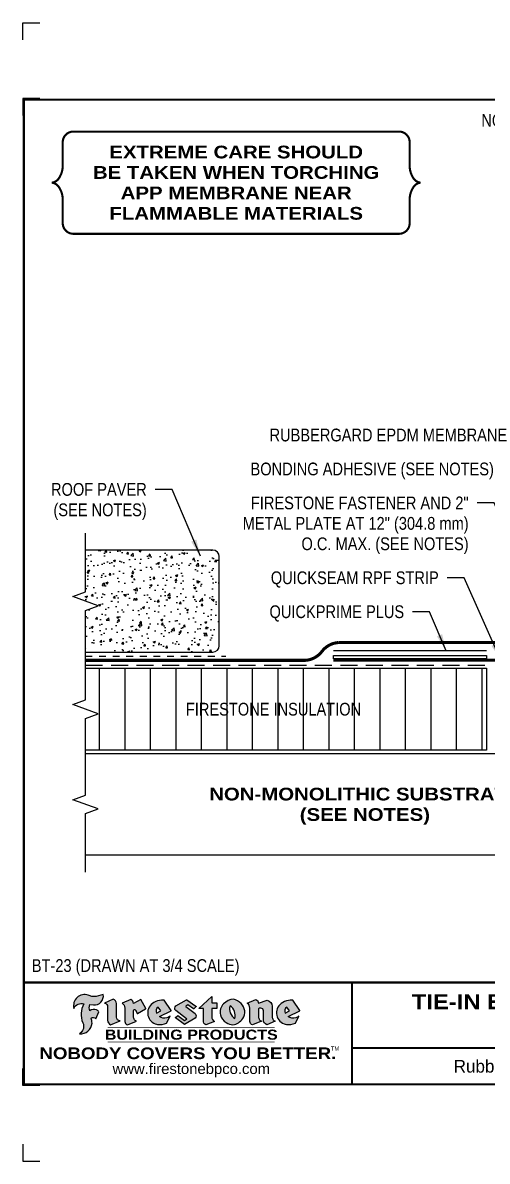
# Model space of a CAD drawing. Header units: inches. Extents: x 143.4 to 163.5, y -159.4 to -142.7.
# Drawn here: x 143.45 to 150.28, y -159.43 to -142.67 of the extents above; entities that cross this region are included whole.
import ezdxf
from ezdxf.enums import TextEntityAlignment as Align

# ---------------------------------------------------------------- set-up
doc = ezdxf.new("R2010")
doc.units = ezdxf.units.IN
doc.header["$MEASUREMENT"] = 0
doc.linetypes.add('HIDDEN', pattern=[0.375, 0.25, -0.125])
doc.linetypes.add('HIDDEN2', pattern=[0.1875, 0.125, -0.0625])
doc.layers.get('0').update_dxf_attribs({"linetype": 'CONTINUOUS'})
doc.layers.get('DEFPOINTS').update_dxf_attribs({"linetype": 'CONTINUOUS'})
for name, color, linetype in [('FSBP-ACCESSORY-OTHER', 7, 'CONTINUOUS'), ('FSBP-ADHESIVE', 1, 'HIDDEN'), ('FSBP-ANNO-NOTE', 7, 'CONTINUOUS'), ('FSBP-INSULATION', 7, 'CONTINUOUS'), ('FSBP-MEMBRANE', 7, 'CONTINUOUS'), ('FSBP-SUBSTRATE-GENERIC', 9, 'CONTINUOUS'), ('FSBP-TTLB', 7, 'CONTINUOUS'), ('FSBP-TTLB-BORDER', 7, 'CONTINUOUS'), ('FSBP-TTLB-TEXT', 7, 'CONTINUOUS')]:
    doc.layers.add(name, color=color, linetype=linetype)
doc.styles.add('FSBP_ARIAL', font='arial.ttf')
doc.styles.add('FSBP_ARIAL_BOLD', font='')
doc.styles.add('FSBP_ARIAL_NAR', font='ARIALN.TTF')
doc.styles.add('FSBP_BANKGOTHIC', font='bgothm.ttf')
doc.styles.get('FSBP_ARIAL_BOLD').set_extended_font_data('Arial Black')
doc.linetypes.add('ZIGZAG', pattern='A,0.0001,-0.2,[131,ltypeshp.shx,S=0.2,R=0,X=-0.2,Y=0],-0.4,[131,ltypeshp.shx,S=0.2,R=180,X=0.2,Y=0],-0.2', length=0.8001)
doc.dimstyles.new('FSBP-LEADER', dxfattribs={"dimtxt": 0.1875, "dimasz": 0.25, "dimexe": 0.0625, "dimexo": 0.125, "dimgap": 0.125, "dimtad": 0, "dimtih": 1, "dimtoh": 1, "dimdec": 4, "dimzin": 0, "dimdsep": 46, "dimlunit": 4, "dimtxsty": 'FSBP_ARIAL_NAR', "dimcen": 0.09375, "dimclrd": 256, "dimclre": 256, "dimclrt": 256, "dimadec": 0, "dimazin": 0, "dimtfac": 1, "dimtdec": 4, "dimtofl": 0, "dimtmove": 0, "dimatfit": 3, "dimfxl": 0, "dimtolj": 1, "dimtzin": 0, "dimlwd": -1, "dimlwe": -1, "dimarcsym": 0})

# ---------------------------------------------------------------- blocks, each defined once
blk = doc.blocks.new('TTLB-EPDM_2')
at = {"layer": 'FSBP-TTLB-TEXT'}
h = blk.add_hatch(color=1, dxfattribs=at)
edge = h.paths.add_edge_path()
edge.add_arc((1.037309769669573, -0.1982514792917306), 0.1319107607348553, 264.0410451462098, 370.3106169565175)
edge.add_arc((1.027551646585694, 0.1214293576525799), 0.3273056962876235, 270.05058356628535, 295.23459397187514, ccw=False)
edge.add_arc((1.022801957313345, -0.06680179986895154), 0.1391656561713503, 249.3281275763668, 272.0749124149863, ccw=False)
edge.add_line((0.9736743133014443, -0.1970076156048179), (0.9474927838574558, -0.1852745150568325))
edge.add_arc((0.8939498971398288, -0.3394262635682071), 0.1631857907024099, 70.84590087378872, 194.3325259843273)
edge.add_arc((0.8444260109029493, -0.4259936440910768), 0.1179914261095279, 70.96950098067128, 156.9641407594482, ccw=False)
edge.add_arc((1.153141409296894, -0.4684497516079468), 0.3110405457095052, 150.3231137483159, 203.2084295854517)
edge.add_arc((0.7562495500622943, -0.6412608153899899), 0.1218587156617311, 0.8849157075190988, 24.34668939894999, ccw=False)
edge.add_arc((0.7493781665697374, -0.6475258110744375), 0.1289731377238325, -58.36655102076742, 3.6216782311386737, ccw=False)
edge.add_arc((0.8256699029544474, -0.5792158350996106), 0.1783301886510354, 267.2205474105585, 354.1381621173521)
edge.add_arc((0.7903121048625305, -0.6011409294291745), 0.212787892960859, 0.9996158580669322, 21.00503380861244)
edge.add_arc((1.01880712263941, -0.5666691048185161), 0.05136395668415847, 40.82117713173261, 125.52727787225791, ccw=False)
edge.add_line((1.057676976260041, -0.5330924682126437), (1.102776947655911, -0.4308018311949837))
edge.add_arc((1.040858222524664, -0.4699705673995949), 0.07326744446031509, 32.31675181867256, 66.31481236598174)
edge.add_arc((1.032262518825329, -0.5063316993097662), 0.1102246948011782, 69.8179132332389, 125.254734720681)
edge.add_arc((1.127708877207287, -0.368959353531244), 0.1659710644737306, 164.1569669952081, 196.5811013160487, ccw=False)
edge.add_line((0.9680425188342383, -0.3236487780942383), (1.023615334387159, -0.3294494641845773))
h = blk.add_hatch(color=1, dxfattribs=at)
edge = h.paths.add_edge_path()
edge.add_line((1.275239419159561, -0.6223407783464694), (1.415345367376062, -0.5660418822574371))
edge.add_arc((1.421019305783958, -0.5090099247487757), 0.05731350411836949, 181.9717871001989, 264.31851000495806, ccw=False)
edge.add_line((1.363739737527226, -0.5109819325197265), (1.363412352251203, -0.3102363679013962))
edge.add_arc((1.294263659668751, -0.3103491388303989), 0.06914878453844908, 0.0934405599591014, 72.42834396969012)
edge.add_line((1.315139561173908, -0.2444268274366692), (1.186839444240604, -0.3024209471341379))
edge.add_arc((1.175246268095289, -0.3585110609420917), 0.05727567197445628, -0.017399788185912257, 78.322067691347, ccw=False)
edge.add_line((1.232521937428658, -0.3585284546236807), (1.232574268422297, -0.555126496687123))
edge.add_arc((1.305699496415486, -0.5558575689677219), 0.07312888236350451, 179.4272023230205, 245.3845503102953)
h = blk.add_hatch(color=1, dxfattribs=at)
edge = h.paths.add_edge_path()
edge.add_line((1.792026821926584, -0.3839679064720229), (1.722158956877934, -0.2518542302253621))
edge.add_arc((1.720119655279638, -0.2529327078887852), 0.002306916790721817, 27.87197133405656, 117.3766794470751)
edge.add_line((1.719058846382097, -0.250884159729182), (1.610638460368705, -0.3070279753467702))
edge.add_arc((1.547088841662962, -0.3061026658494403), 0.06355635479880145, 359.165808011073, 425.8793658831422)
edge.add_line((1.573061729235633, -0.2480956029480268), (1.446879247402876, -0.3051325108639702))
edge.add_arc((1.407812067100189, -0.370357133046621), 0.07602957263902092, -3.441403975725109, 59.07992244284969, ccw=False)
edge.add_line((1.483704536400296, -0.3749210150788969), (1.483704536400296, -0.5723838140635706))
edge.add_arc((1.54053746518044, -0.568254406115083), 0.05698275005415228, 184.1557352478595, 255.3066498366543)
edge.add_line((1.526084036778343, -0.6233736605654059), (1.657291340682093, -0.570650514527486))
edge.add_arc((1.688298576827198, -0.5021390388423987), 0.0752015358480571, 207.5160880841914, 245.649226723163, ccw=False)
edge.add_arc((1.721050197024907, -0.4914488168456328), 0.1093332836229113, 179.4823365255141, 204.5537900001094, ccw=False)
edge.add_line((1.611721375809452, -0.4904610114968335), (1.611721375809452, -0.4126404716788983))
edge.add_arc((1.628589765097195, -0.414159299036043), 0.01693662875851176, 28.356188110622725, 174.8549701683585, ccw=False)
edge.add_arc((1.627340435522395, -0.4197189881350504), 0.02111886817708033, 22.216893572439517, 40.10213956426492, ccw=False)
edge.add_line((1.646891420738257, -0.4117336534413738), (1.666638796144639, -0.4549750258192233))
edge.add_arc((1.668737246926742, -0.4540167099035481), 0.002306916790685496, 204.545128184284, 299.6323508190091)
edge.add_line((1.669877862091766, -0.4560219186518992), (1.791128135493295, -0.3870515928837648))
edge.add_line((1.791128135493295, -0.3870515928837648), (1.792026821926584, -0.3839679064720229))
h = blk.add_hatch(color=1, dxfattribs=at)
h.paths.add_polyline_path([(2.063388732080512, -0.2583237030618903, 0.02524281661523788), (2.025024361750752, -0.2610532129309178, 0.1213611957758757), (1.901773912052249, -0.3008158885520373, 0.6151668103976068), (1.93274136141747, -0.6099060679591872, 0.05306812109568645), (1.967936229862175, -0.617865745600497, 0.1150932231766138), (2.099126721549737, -0.5994933789882708), (2.151195569562105, -0.4944891916583316, -0.08755405562188731), (2.104230609512001, -0.5187113292177372, -0.265591761123442), (1.992692314386659, -0.5010701623316862), (2.165347897647223, -0.4141184325909109, 0.4518949533370738), (2.166222728871162, -0.4107679608846269)])
h.paths.add_polyline_path([(2.014217313945437, -0.4188965037300676), (1.951113654018855, -0.4515330109460507, -0.3720533890450154), (1.973177450672722, -0.3607130665457561)], flags=16)
h = blk.add_hatch(color=1, dxfattribs=at)
edge = h.paths.add_edge_path()
edge.add_arc((2.260407392426802, -0.3775796671688782), 0.04152450223225729, 123.20805433950699, 232.2027298779723, ccw=False)
edge.add_line((2.237665217914071, -0.3428366421988329), (2.393535971665983, -0.2540943745380986))
edge.add_arc((2.394677353533142, -0.2560991469722482), 0.002306916790741334, 55.64644466176611, 119.65426054492559, ccw=False)
edge.add_line((2.395979141996861, -0.2541946229174954), (2.531809646140459, -0.3470380726374032))
edge.add_arc((2.530468902927946, -0.3489153772789875), 0.002306916790700397, -42.731101238422525, 54.4661353739603, ccw=False)
edge.add_line((2.532163440279987, -0.3504807552658491), (2.498457913851155, -0.3869673252714421))
edge.add_arc((2.496763376499139, -0.3854019472845934), 0.002306916790672934, 233.7527076894875, 317.26889876138785, ccw=False)
edge.add_line((2.495399362263356, -0.38726241234572), (2.413849913492982, -0.3274738082119626))
edge.add_arc((2.412485899257181, -0.3293342732731342), 0.002306916790720064, 53.75270768979358, 124.4135619297835)
edge.add_line((2.41118211687575, -0.3274311136421062), (2.382933981293377, -0.346782838468144))
edge.add_arc((2.38423776367478, -0.3486859980991606), 0.002306916790694898, 124.4135619293799, 231.8459020253626)
edge.add_line((2.382812599816248, -0.3505000469010184), (2.519899969301207, -0.4581994452042721))
edge.add_arc((2.494247019847682, -0.4908523236374461), 0.04152450223225742, -55.21225898295222, 51.84590202520428, ccw=False)
edge.add_line((2.517938320565804, -0.5249552055672808), (2.364434947484597, -0.6179520922513717))
edge.add_arc((2.36323960192349, -0.6159790200102006), 0.002306916790726996, 233.2955624372927, 301.20872157023314, ccw=False)
edge.add_line((2.361860787187538, -0.6178285429225383), (2.231266621301074, -0.5204709167214361))
edge.add_arc((2.232647938930649, -0.5186232623475259), 0.002306916790697672, 135.5134179846393, 233.21798691998708, ccw=False)
edge.add_line((2.231002150870836, -0.5170067083764565), (2.262839375599356, -0.4845937328397696))
edge.add_arc((2.264485163659225, -0.4862102868108537), 0.002306916790748497, 53.0352839999411, 135.513417985369, ccw=False)
edge.add_line((2.265872365996302, -0.4843670465239001), (2.361834678328762, -0.5565872257804898))
edge.add_arc((2.363221880665761, -0.5547439854936304), 0.002306916790627066, 233.0352840000685, 302.2362632414394)
edge.add_line((2.36445241715569, -0.5566953042850713), (2.39428499383348, -0.5378823484768844))
edge.add_arc((2.393054457343549, -0.5359310296853765), 0.002306916790685166, 302.2362632406177, 412.2027298768422)
edge.add_line((2.394468296066179, -0.5341081404551886), (2.234958295420142, -0.4103916733127022))
h = blk.add_hatch(color=1, dxfattribs=at)
edge = h.paths.add_edge_path()
edge.add_line((2.763460561272041, -0.2072496393923444), (2.763460561272041, -0.2969520779963801))
edge.add_arc((2.765767478062699, -0.2969520779963943), 0.00230691679065842, 179.9999999996471, 269.9999999996471)
edge.add_line((2.765767478062685, -0.2992589947870528), (2.835417693520355, -0.2992589947870528))
edge.add_arc((2.835417693520355, -0.3015659115777538), 0.002306916790701052, 0, 90, ccw=False)
edge.add_line((2.837724610311056, -0.3015659115777538), (2.837724610311056, -0.3790761307453892))
edge.add_arc((2.83541769352037, -0.3790761307453749), 0.002306916790686842, 269.99999999964706, 359.99999999964706, ccw=False)
edge.add_line((2.835417693520355, -0.3813830475360618), (2.765767478062685, -0.3813830475360618))
edge.add_arc((2.765767478062699, -0.3836899643267202), 0.00230691679065842, 90.00000000035294, 180.0000000003529)
edge.add_line((2.763460561272041, -0.3836899643267344), (2.763460561272041, -0.5033995910642801))
edge.add_arc((2.836735953378943, -0.5071368822038516), 0.07337063740681413, 177.0802527808789, 245.3249543133826)
edge.add_line((2.806105814540615, -0.5738080530967267), (2.674529557384915, -0.6226036013049594))
edge.add_arc((2.708610405062069, -0.564298408791804), 0.06753517344606039, 177.0345319916277, 239.6926428024901, ccw=False)
edge.add_line((2.641165668230087, -0.560804539009709), (2.641165668230087, -0.3836899643267344))
edge.add_arc((2.638858751439429, -0.3836899643267202), 0.00230691679065842, 359.9999999996471, 449.999999999647)
edge.add_line((2.638858751439443, -0.3813830475360618), (2.572857950769389, -0.3813830475360618))
edge.add_line((2.572857950769389, -0.3813830475360618), (2.763460561272041, -0.2072496393923444))
h = blk.add_hatch(color=1, dxfattribs=at)
edge = h.paths.add_edge_path(flags=16)
edge.add_arc((2.940363509127394, -0.4847985213681437), 0.1684614578629418, 344.5558804047865, 417.0140046669545)
edge.add_arc((3.194458079644619, -0.3883534532477785), 0.1684614578629414, 164.5558804047864, 237.0140046669546)
edge = h.paths.add_edge_path()
edge.add_arc((3.069375116502199, -0.4399344555144872), 0.1828726885096673, 136.0914512150047, 191.213418978326)
edge.add_arc((3.064939550433406, -0.4318234379590333), 0.1803148804748503, 194.0167254156723, 240.6663730831859)
edge.add_arc((3.098047041778981, -0.3845058757092554), 0.2378525180183701, 239.2975390661776, 264.2889872773176)
edge.add_arc((3.04884478212623, -0.4190232383793012), 0.203760689247156, 277.1986764832036, 326.503572961274)
edge.add_arc((3.077739326803546, -0.4341046616465112), 0.171374865791709, 325.3768876809902, 406.3828327799087)
edge.add_arc((3.011839488065919, -0.4896144380417797), 0.2571945645850002, 44.28462553519766, 73.82901434867304)
edge.add_arc((3.117152499586992, -0.4983433120546693), 0.2579560664039132, 97.50292863483666, 134.1039137579027)
h = blk.add_hatch(color=1, dxfattribs=at)
edge = h.paths.add_edge_path()
edge.add_line((3.322690228557462, -0.5721896537377091), (3.322690228557462, -0.3749210150788969))
edge.add_arc((3.246797759257384, -0.3703571330465745), 0.076029572638996, 356.5585960242387, 419.0799224428129)
edge.add_line((3.285864939560099, -0.3051325108639702), (3.412047421392799, -0.2480956029480268))
edge.add_arc((3.386074533820159, -0.3061026658494941), 0.06355635479883807, 0.3962622833877276, 65.87936588318718, ccw=False)
edge.add_line((3.449629368605429, -0.3056631084210863), (3.580526418688805, -0.2593848434574539))
edge.add_arc((3.555744121700958, -0.3530904070730321), 0.09692726601172152, 2.366977007666776, 75.18615851992018, ccw=False)
edge.add_line((3.652588689330287, -0.3490873311063041), (3.652588689330287, -0.4883770011386872))
edge.add_arc((3.761877549389556, -0.4914934052703811), 0.1093332836229047, 178.3666365323574, 204.5537900000422)
edge.add_arc((3.729125929191727, -0.5021836272670953), 0.07520153584796169, 207.5160880841711, 245.2240541443093)
edge.add_line((3.697611150971852, -0.5704631245385627), (3.572585913552643, -0.6207021253773775))
edge.add_arc((3.59534718600759, -0.5526356419907701), 0.07177131519198746, 180.3328587115751, 251.51018566665869, ccw=False)
edge.add_line((3.523577081955409, -0.5530525936986663), (3.523577081955409, -0.4153032515383615))
edge.add_arc((3.486319529276879, -0.4148773504126441), 0.0372599868942854, 359.3450650296066, 449.0500281941028)
edge.add_arc((3.482769874121713, -0.4419622099033496), 0.06447454900600783, 86.29402372314017, 119.8211331593848)
edge.add_line((3.450707067966732, -0.3860252459975726), (3.450707067966732, -0.4904610114968335))
edge.add_arc((3.560035889182251, -0.491448816845647), 0.1093332836229751, 179.4823365255069, 204.5537900001023)
edge.add_arc((3.527284268984408, -0.5021390388424952), 0.07520153584796385, 207.5160880841699, 245.6492267231416)
edge.add_line((3.496277032839316, -0.570650514527486), (3.365069728935509, -0.6233736605654059))
edge.add_arc((3.37950248606194, -0.5682868177318081), 0.05694615642555727, 183.9298782390169, 255.318496325343, ccw=False)
h = blk.add_hatch(color=1, dxfattribs=at)
h.paths.add_polyline_path([(3.957695472291277, -0.2583237030618903, 0.02524281661523822), (3.919331101961575, -0.2610532129309178, 0.1085638477195505), (3.807890832595604, -0.2939221658134414, 0.6425897848490651), (3.827048101628293, -0.6099060679591872, 0.05306812109569052), (3.862242970072884, -0.617865745600497, 0.1150932231766133), (3.993433461760503, -0.5994933789882708), (4.045502309772871, -0.4944891916583316, -0.08755405562189084), (3.998537349722767, -0.5187113292177372, -0.2655917611234366), (3.886999054597368, -0.5010701623316862), (4.059654637857989, -0.4141184325909109, 0.4518949533370731), (4.060529469081928, -0.4107679608846269)])
h.paths.add_polyline_path([(3.90852405415626, -0.4188965037300676), (3.845420394229677, -0.4515330109460507, -0.3720533890450147), (3.867484190883488, -0.3607130665457561)], flags=16)
at = {"layer": 'DEFPOINTS', "linetype": 'Continuous', "ltscale": 1.75}
for points in [[(-0.015625, 13.88083333333333), (-0.015625, 14.13083333333333), (0.234375, 14.13083333333333)], [(-0.015625, -2.380833333333342), (-0.015625, -2.630833333333342), (0.234375, -2.630833333333342)]]:
    blk.add_lwpolyline(points, dxfattribs=at)
at = {"layer": 'DEFPOINTS', "color": 1}
for points in [[(0.234375, 13.015625), (-0.015625, 13.015625), (-0.015625, 12.765625)], [(0.234375, -1.515625), (-0.015625, -1.515625), (-0.015625, -1.265625)]]:
    blk.add_lwpolyline(points, dxfattribs=at)
at = {"layer": 'FSBP-TTLB', "const_width": 0.03125}
for points in [[(0, 0), (0, -1.5), (20, -1.5), (20, 0), (0, 0)], [(4.825208527206769, 0), (4.825208527206769, -0.9643749050531198)], [(4.825208527206769, -0.9643749050531198), (15.84028770518938, -0.9643749050531198)], [(4.825208527206769, -0.9643749050531198), (4.825208527206769, -1.5)]]:
    blk.add_lwpolyline(points, dxfattribs=at)
at = {"layer": 'FSBP-TTLB-BORDER', "const_width": 0.03125}
blk.add_lwpolyline([(20, 0), (20, 13), (0, 13), (0, 0)], dxfattribs=at)
at = {"layer": 'FSBP-TTLB-TEXT', "color": 1}
blk.add_line((0.7358432058323388, -0.379822754145593), (0.7358432058323388, -0.379822754145593), dxfattribs=at)
for points in [[(1.023615323725323, -0.3294494630716969, 0.5000510906601082), (1.167090420776901, -0.1746414942047778, -0.1103304102359608), (1.027840608309816, -0.2058762110801382, -0.09957876667165425), (0.9736743133014443, -0.1970076156048179), (0.9474927838574558, -0.1852745150568325, 0.5978159689075124), (0.7358432058323388, -0.379822754145593, -0.3938834584182213), (0.8828996422548698, -0.3144510229727047, 0.2349406564350952), (0.86727108227484, -0.5910237178633082, -0.1027304183841549), (0.8780937320133262, -0.6393788197974146, -0.2772692352614086), (0.8170223912655956, -0.7573362346216896, 0.3985429150902959), (1.003067614090241, -0.5974286950643517, 0.0875124847930418), (0.9889600163401155, -0.5248671157293501, -0.3874031597924062), (1.057676976260041, -0.5330924682126437), (1.102776947655911, -0.4308018311949837, 0.1494423498871741), (1.07029056398062, -0.4028746979725923, 0.2467195073738216), (0.9686394281704906, -0.4163228904100862, -0.1424285161541127), (0.9680425188342383, -0.3236487780942383), (1.023615334387159, -0.3294494641845773)], [(2.166222728871162, -0.4107679608846269), (2.063388732080512, -0.2583237030618903, 0.02524281661523788), (2.025024361750752, -0.2610532129309178, 0.1085638477195265), (1.913584092384895, -0.2939221658134414, 0.6425897848491228), (1.93274136141747, -0.6099060679591872, 0.05306812109568648), (1.967936229862175, -0.617865745600497, 0.1150932231766137), (2.099126721549737, -0.5994933789882708), (2.151195569562105, -0.4944891916583316, -0.0875540556218873), (2.104230609512001, -0.5187113292177372, -0.2655917611234418), (1.992692314386659, -0.5010701623316862), (2.165347897647223, -0.4141184325909109)], [(2.763460561272041, -0.2072496393923444), (2.763460561272041, -0.2969520779963801, 0.4142135623730958), (2.765767478062685, -0.2992589947870528), (2.835417693520355, -0.2992589947870528, -0.414213562373095), (2.837724610311056, -0.3015659115777538), (2.837724610311056, -0.3790761307453892, -0.4142135623730938), (2.835417693520355, -0.3813830475360618), (2.765767478062685, -0.3813830475360618, 0.4142135623730958), (2.763460561272041, -0.3836899643267344), (2.763460561272041, -0.5033995910642801, 0.3068985753588853), (2.806105814540615, -0.5738080530967267), (2.674529557384915, -0.6226036013049594, -0.2804194150632976), (2.641165668230087, -0.560804539009709), (2.641165668230087, -0.3836899643267344, 0.414213562373095), (2.638858751439443, -0.3813830475360618), (2.572857950769389, -0.3813830475360618), (2.763460561272041, -0.2072496393923444)], [(4.060529469081928, -0.4107679608846269), (3.957695472291277, -0.2583237030618903, 0.02524281661523788), (3.919331101961575, -0.2610532129309178, 0.1085638477195265), (3.807890832595604, -0.2939221658134414, 0.6425897848491228), (3.827048101628293, -0.6099060679591872, 0.05306812109568648), (3.862242970072884, -0.617865745600497, 0.1150932231766137), (3.993433461760503, -0.5994933789882708), (4.045502309772871, -0.4944891916583316, -0.0875540556218873), (3.998537349722767, -0.5187113292177372, -0.2655917611234418), (3.886999054597368, -0.5010701623316862), (4.059654637857989, -0.4141184325909109)], [(4.059654637857989, -0.4141184325909109, 0.4518949533370731), (4.060529469081928, -0.4107679608846269, 0.4518949533370731)]]:
    blk.add_lwpolyline(points, format="xyb", dxfattribs=at)
for points in [[(1.275239419159561, -0.6223407783464694), (1.415345367376062, -0.5660418822574371, -0.3756100036733062), (1.363739737527226, -0.5109819325197265), (1.363412352251203, -0.3102363679013962, 0.3265360292958048), (1.315139561173908, -0.2444268274366692), (1.186839444240604, -0.3024209471341379, -0.3557863980845349), (1.232521937428658, -0.3585284546236807), (1.232574268422297, -0.555126496687123, 0.2960110723418457)], [(1.792026821926584, -0.3839679064720229), (1.722158956877934, -0.2518542302253621, 0.4116839150163434), (1.719058846382097, -0.250884159729182), (1.610638460368705, -0.3070279753467702, 0.2996033003794034), (1.573061729235633, -0.2480956029480268), (1.446879247402876, -0.3051325108639702, -0.2797757560995365), (1.483704536400296, -0.3749210150788969), (1.483704536400296, -0.5723838140635706, 0.320828638474519), (1.526084036778343, -0.6233736605654059), (1.657291340682093, -0.570650514527486, -0.1679398621276611), (1.621603752698661, -0.5368819723450571, -0.1098333365370753), (1.611721375809452, -0.4904610114968335), (1.611721375809452, -0.4126404716788983, -0.743334502655012), (1.64349420176768, -0.4061152228778298, -0.07819791644735608), (1.646891420738257, -0.4117336534413738), (1.666638796144639, -0.4549750258192233, 0.4404648714563479), (1.669877862091766, -0.4560219186518992), (1.791128135493295, -0.3870515928837648)], [(2.234958295420142, -0.4103916733127022, -0.5150044486718882), (2.237665217914071, -0.3428366421988329), (2.393535971665983, -0.2540943745380986, -0.2867822934100265), (2.395979141996861, -0.2541946229174954), (2.531809646140459, -0.3470380726374032, -0.4515027974650387), (2.532163440279987, -0.3504807552658491), (2.498457913851155, -0.3869673252714421, -0.3814439164929681), (2.495399362263356, -0.38726241234572), (2.413849913492982, -0.3274738082119626, 0.3184718635035665), (2.41118211687575, -0.3274311136421062), (2.382933981293377, -0.346782838468144, 0.5064094529656681), (2.382812599816248, -0.3505000469010184), (2.519899969301207, -0.4581994452042721, -0.5043597839115849), (2.517938320565804, -0.5249552055672808), (2.364434947484597, -0.6179520922513717, -0.3053163970316367), (2.361860787187538, -0.6178285429225383), (2.231266621301074, -0.5204709167214361, -0.4541703869768119), (2.231002150870836, -0.5170067083764565), (2.262839375599356, -0.4845937328397696, -0.3762644290664977), (2.265872365996302, -0.4843670465239001), (2.361834678328762, -0.5565872257804898, 0.3114700032088108), (2.36445241715569, -0.5566953042850713), (2.39428499383348, -0.5378823484768844, 0.520381097387146), (2.394468296066179, -0.5341081404551886)], [(2.937624918725987, -0.3131105398334029, 0.2452625673097023), (2.889993533867141, -0.4754966266250307, 0.2064059665179019), (2.976604338974084, -0.5890186876871866, 0.1094800500670344), (3.074378098474654, -0.6211778035979165, 0.2185147641853038), (3.218764944843201, -0.5314757029352819, 0.3689489483072479), (3.195959963110113, -0.3100352223135445, 0.1296305888694145), (3.0834694040758, -0.242595816912754, 0.1610736375384317)], [(3.322690228557462, -0.5721896537377091), (3.322690228557462, -0.3749210150788969, 0.2797757560995341), (3.285864939560099, -0.3051325108639702), (3.412047421392799, -0.2480956029480268, -0.2937618496109166), (3.449629368605429, -0.3056631084210863), (3.580526418688805, -0.2593848434574539, -0.3288760160581939), (3.652588689330287, -0.3490873311063041), (3.652588689330287, -0.4883770011386872, 0.114762897203527), (3.662431105063263, -0.536926560769686, 0.166032965990522), (3.697611150971852, -0.5704631245385627), (3.572585913552643, -0.6207021253773775, -0.3209557512194564), (3.523577081955409, -0.5530525936986663), (3.523577081955409, -0.4153032515383615, 0.4127061514896111), (3.48693727661589, -0.3776224848030694, 0.1473421876160361), (3.450707067966732, -0.3860252459975726), (3.450707067966732, -0.4904610114968335, 0.1098333365370753), (3.460589444855941, -0.5368819723450855, 0.1679398621276611), (3.496277032839316, -0.570650514527486), (3.365069728935509, -0.6233736605654059, -0.3219729545308964), (3.322690228557462, -0.5721896537377091, 29.1476284739)], [(1.951113654018855, -0.4515330109460507), (2.014217313945437, -0.4188965037300676), (1.973177450672722, -0.3607130665457561, 0.3720533890450154)], [(3.10274193015772, -0.5296595419651595, 0.3271311138286319), (3.032079658614293, -0.3434924326507627, 0.3271311138286322)], [(3.845420394229677, -0.4515330109460507), (3.90852405415626, -0.4188965037300676), (3.867484190883488, -0.3607130665457561, 0.3720533890450154)]]:
    blk.add_lwpolyline(points, format="xyb", close=True, dxfattribs=at)
at = {"layer": 'FSBP-TTLB-TEXT', "const_width": 0.0078125}
for points in [[(1.233926579809207, -0.6584455781731435), (3.691229482685259, -0.6584455781731577)], [(1.233926579809207, -0.8761560960495984), (3.691229482685259, -0.8761560960495842)]]:
    blk.add_lwpolyline(points, dxfattribs=at)
at = {"layer": 'FSBP-TTLB-TEXT', "color": 1}
for centre, start, end in [((1.789987520328282, -0.3850463841354355), 299.6323508193319, 27.87197133380463), ((2.164310260790558, -0.412058050385383), 296.7304547840455, 34.00233684987403)]:
    blk.add_arc(centre, 0.00230691679068068, start, end, dxfattribs=at)
at = {"layer": 'FSBP-TTLB-TEXT', "lineweight": 18, "style": 'FSBP_ARIAL_BOLD'}
blk.add_text('BUILDING PRODUCTS', height=0.1484375, dxfattribs=at).set_placement((2.462578031247233, -0.7673008371113639), align=Align.MIDDLE_CENTER)
at = {"layer": 'FSBP-TTLB-TEXT', "color": 1}
for s, height, style, p in [('NOBODY COVERS YOU BETTER.', 0.171875, 'FSBP_ARIAL_BOLD', (2.412604263603384, -1.041650450587369)), ('TM', 0.0625, 'FSBP_BANKGOTHIC', (4.576671173373001, -0.9725745042934193))]:
    blk.add_text(s, height=height, dxfattribs=dict(at, style=style)).set_placement(p, align=Align.MIDDLE_CENTER)
at = {"layer": 'FSBP-TTLB-TEXT'}
for s, height, style, p in [('RubberGard  EPDM', 0.1875, 'FSBP_BANKGOTHIC', (7.443365678241776, -1.23218745252656)), ('www.firestonebpco.com', 0.15625, 'FSBP_ARIAL', (2.462578031247233, -1.268657306740124))]:
    blk.add_text(s, height=height, dxfattribs=dict(at, style=style)).set_placement(p, align=Align.MIDDLE_CENTER)
for tag, height, style, p in [('MAXIMUM_WARRANTY', 0.1875, 'FSBP_ARIAL_BOLD', (18.03987100774941, 0.2240244307510579)), ('ACCPT_SYSTEMS', 0.21875, 'FSBP_ARIAL', (12.49438170418193, -1.23218745252656))]:
    blk.add_attdef(tag, text='', height=height, dxfattribs=dict(at, style=style)).set_placement(p, align=Align.MIDDLE_LEFT)
for tag, height, style, p in [('DETAIL_DESCP_LINE_1', 0.21875, 'FSBP_ARIAL_BOLD', (10.33118450231211, -0.2831249841755152)), ('DETAIL_DESCP_LINE_2', 0.21875, 'FSBP_ARIAL_BOLD', (10.33118450231211, -0.6812499208775904)), ('ISSUE_REV_DATE', 0.21875, 'FSBP_ARIAL', (16.84069633627263, -0.7282559425942452)), ('DETAIL_NUMBER', 0.4375, 'FSBP_ARIAL', (18.91941590748775, -0.8931630692489421))]:
    blk.add_attdef(tag, text='', height=height, dxfattribs=dict(at, style=style)).set_placement(p, align=Align.MIDDLE_CENTER)

msp = doc.modelspace()

# ---------------------------------------------------------------- hatches: boundary and pattern name
at = {"layer": 'FSBP-ACCESSORY-OTHER'}
h = msp.add_hatch(dxfattribs=at)
h.set_pattern_fill('AR-CONC', color=256, scale=0.045, style=0)
h.set_pattern_definition([(49.99999999999999, (43.62110699009099, -0.4154066947411508), (0.3227670821703391, -0.0282384607421678), [0.03375, -0.37125]), (355, (43.62110699009099, -0.4154066947411508), (-0.06243810012584999, 0.3384864601650053), [0.02700000000000001, -0.297]), (100.4513999999999, (43.64800424609103, -0.4177598977411527), (0.2603292217713097, 0.3102477939274291), [0.02868308549999999, -0.3155139503999998]), (46.18420000000001, (43.62110699009099, -0.3254066947411545), (0.4802584718815399, -0.07448355644805817), [0.05062500000000002, -0.556875]), (96.6356, (43.66112852534093, -0.331613682891156), (0.4205982174969165, 0.4383530419051987), [0.04302462959999994, -0.4732708499999993]), (351.1842, (43.62110699009099, -0.3254066947411545), (0.4205978753101321, 0.438353370416396), [0.04050000000000002, -0.4455000000000002]), (21, (43.66610699009101, -0.3479066947411553), (0.2686081734533077, -0.1811785007994025), [0.03375, -0.37125]), (326.0000000000001, (43.66610699009101, -0.3479066947411553), (0.1094918993647118, 0.3263175202710838), [0.02699999999999999, -0.2969999999999999]), (71.4514, (43.68849099494099, -0.363004917441156), (0.3781001828616705, 0.1451387235194786), [0.0286830855, -0.3155139504]), (37.49999999999999, (43.62110699009099, -0.4154066947411508), (0.005471934892780801, 0.1498022342240902), [0, -0.2934, 0, -0.3015, 0, -0.298125]), (7.499999999999999, (43.62110699009099, -0.4154066947411508), (0.1183812918489669, 0.1774852703470621), [0, -0.1718999999999999, 0, -0.2866499999999999, 0, -0.1136249999999999]), (327.5, (43.520756990091, -0.4154066947411508), (0.240220096277584, -0.01014969228047091), [0, -0.1125, 0, -0.351, 0, -0.4657499999999998]), (317.5, (43.47575699009099, -0.4154066947411508), (0.2624337762040738, 0.04504724204954295), [0, -0.14625, 0, -0.2331, 0, -0.33075])])
h.paths.add_polyline_path([(144.369901272282, -151.9306968105004), (146.2424791962797, -151.9306968105002, 0.4142135623730451), (146.3362291962797, -151.8369468105002), (146.3362291962797, -150.5244468105003, 0.4142135623730561), (146.2424791962797, -150.4306968105003), (144.3699012722821, -150.4306968105004), (144.3699012722822, -151.1806968105004), (144.5574012722822, -151.2489412294253), (144.3699012722822, -151.3171856483502)])
at = {"layer": 'FSBP-INSULATION'}
h = msp.add_hatch(dxfattribs=at)
h.set_pattern_fill('LINE', color=256, scale=3, angle=90, style=0)
h.set_pattern_definition([(90, (-22.67393482443288, -35.43651064725948), (-0.375, 2.296136913416957e-17), [])])
h.paths.add_polyline_path([(150.265702167378, -152.1685669383127), (144.369901272282, -152.1685669383127), (144.369901272282, -152.7720825633128), (144.557401272282, -152.8403269822377), (144.369901272282, -152.9085714011626), (144.369901272282, -153.3755981883127), (150.2657021673782, -153.3755981883127)])
h.paths.add_polyline_path([(152.9844521673782, -152.1685669383133), (152.9844521673782, -153.3755981883128), (162.8968303126226, -153.3755981883127), (162.8968303126226, -152.7720825633128), (162.7093303126228, -152.7038381443879), (162.8968303126226, -152.6355937254629), (162.8968303126225, -152.1685669383133)])
h.paths.add_polyline_path([(145.797304747725, -152.9175357522622), (148.4719935267155, -152.9175357522622), (148.4719935267155, -152.6265014753182), (145.797304747725, -152.6265014753182)], flags=24)
h.paths.add_polyline_path([(155.3614820728072, -152.9175357522625), (157.8096616430664, -152.9175357522625), (157.8096616430664, -152.6265014753185), (155.3614820728072, -152.6265014753185)], flags=24)

# ---------------------------------------------------------------- linework, layer by layer
at = {"layer": 'FSBP-ACCESSORY-OTHER'}
msp.add_lwpolyline([(144.369901272282, -151.9306968105004), (144.3699012722822, -151.3171856483502), (144.5574012722822, -151.2489412294253), (144.1824012722822, -151.1124523915755), (144.3699012722822, -151.0442079726506), (144.369901272282, -150.1806968105004)], dxfattribs=at)
msp.add_lwpolyline([(144.369901272282, -151.9306968105004), (146.2424791962797, -151.9306968105002, 0.4142135623730451), (146.3362291962797, -151.8369468105002), (146.3362291962797, -150.5244468105003, 0.4142135623731449), (146.2424791962796, -150.4306968105003), (144.369901272282, -150.4306968105004)], format="xyb", dxfattribs=at)
at = {"layer": 'FSBP-ADHESIVE', "linetype": 'ZIGZAG', "ltscale": 0.15}
msp.add_line((150.2657021673779, -151.9135669383127), (148.0157021673779, -151.9135669383127), dxfattribs=at)
at = {"layer": 'FSBP-ADHESIVE'}
msp.add_line((144.3699012722821, -152.1216919383127), (150.2657021673779, -152.1216919383111), dxfattribs=at)
at = {"layer": 'FSBP-ANNO-NOTE', "const_width": 0.03125}
msp.add_lwpolyline([(144.0345737787417, -144.7807994319512), (144.0345737787417, -144.4239040259684, -0.414213562373095), (144.1908237787417, -144.2676540259684), (148.9807471232094, -144.2676540259684, -0.414213562373095), (149.1369971232094, -144.4239040259684), (149.1369971232094, -144.7807994319512, 0.1409083258157955), (149.1954447493968, -144.9589404820542, 0.2244532195272858), (149.2995081671098, -145.020221522151, 0.2244532195272858), (149.1954447493968, -145.0815025622478, 0.1409083258157939), (149.1369971232094, -145.2596436123509), (149.1369971232094, -145.6165390183337, -0.414213562373095), (148.9807471232094, -145.7727890183337), (144.1908237787417, -145.7727890183337, -0.414213562373095), (144.0345737787417, -145.6165390183337), (144.0345737787417, -145.2596436123509, 0.1409083258157955), (143.9761261525543, -145.0815025622478, 0.2244532195272858), (143.8720627348413, -145.020221522151, 0.2244532195272858), (143.9761261525543, -144.9589404820542, 0.1409083258157939)], format="xyb", close=True, dxfattribs=at)
at = {"layer": 'FSBP-INSULATION'}
for p, q in [((144.369901272282, -152.1685669383127), (150.2657021673779, -152.1685669383127)), ((150.2657021673779, -152.1685669383127), (150.2657021673782, -153.3755981883127)), ((150.2657021673782, -153.3755981883127), (144.369901272282, -153.3755981883127))]:
    msp.add_line(p, q, dxfattribs=at)
msp.add_lwpolyline([(144.369901272282, -153.3755981883128), (144.369901272282, -152.9085714011626), (144.557401272282, -152.8403269822377), (144.182401272282, -152.7038381443879), (144.369901272282, -152.6355937254629), (144.369901272282, -151.9306968105004)], dxfattribs=at)
at = {"layer": 'FSBP-MEMBRANE', "const_width": 0.045}
msp.add_lwpolyline([(144.3699012722821, -152.0523169383127), (147.608715392347, -152.0523169383127, 0.2134950402035804), (147.8472676610447, -151.921535688313, -0.2134950402036201), (148.0858199297424, -151.7907544383133), (155.2974121244329, -151.7907544383133, 0.1555511040378599), (155.3985146673781, -151.7555981883133, -0.155551104037699), (155.4996172103232, -151.7204419383133), (157.4844521673779, -151.7204419383133)], format="xyb", dxfattribs=at)
at = {"layer": 'FSBP-MEMBRANE', "linetype": 'HIDDEN2', "ltscale": 0.75}
msp.add_lwpolyline([(144.369901272282, -151.9911334239115), (146.4351280058791, -151.9911334239115)], dxfattribs=at)
at = {"layer": 'FSBP-MEMBRANE'}
msp.add_lwpolyline([(150.2657021673779, -152.0288794383128), (148.0157021673779, -152.0288794383128), (148.0157021673779, -151.9838794383127), (150.2657021673779, -151.9838794383127)], close=True, dxfattribs=at)
at = {"layer": 'FSBP-MEMBRANE', "const_width": 0.045}
msp.add_lwpolyline([(151.3199209173779, -152.0513794383128), (148.0157021673779, -152.0513794383128)], dxfattribs=at)
at = {"layer": 'FSBP-SUBSTRATE-GENERIC'}
for p, q in [((144.369901272282, -153.4224731883127), (151.3379677923779, -153.4224731883127)), ((162.8968303126227, -154.9224731883127), (144.369901272282, -154.9224731883127))]:
    msp.add_line(p, q, dxfattribs=at)
msp.add_lwpolyline([(144.369901272282, -155.1724731883127), (144.369901272282, -154.3089620261626), (144.557401272282, -154.2407176072377), (144.182401272282, -154.1042287693879), (144.369901272282, -154.0359843504629), (144.369901272282, -153.3755981883128)], dxfattribs=at)

# ---------------------------------------------------------------- block references
ref = msp.add_blockref('TTLB-EPDM_2', (143.4627011304546, -156.7966280432937))
ref.add_attrib('DETAIL_DESCP_LINE_1', 'TIE-IN EPDM SYSTEM TO EXISTING ASPHALT SYSTEM', dxfattribs={"layer": 'FSBP-TTLB-TEXT', "height": 0.21875, "style": 'FSBP_ARIAL_BOLD'}).set_placement((153.7938856327667, -157.0797530274692), align=Align.MIDDLE_CENTER)

# ---------------------------------------------------------------- texts
at = {"layer": 'DEFPOINTS', "style": 'FSBP_ARIAL_NAR'}
msp.add_text('BT-23 (DRAWN AT 3/4 SCALE)', height=0.1875, dxfattribs=at).set_placement((143.579858484529, -156.5466280432937), align=Align.MIDDLE_LEFT)
at = {"layer": 'FSBP-ANNO-NOTE', "style": 'FSBP_ARIAL_NAR'}
msp.add_text('NOTES:', height=0.1875, dxfattribs=at).set_placement((150.191509277997, -144.102818280122), align=Align.MIDDLE_LEFT)
at = {"layer": 'FSBP-ANNO-NOTE'}
for s, style, p in [('EXTREME CARE SHOULD', 'FSBP_ARIAL_BOLD', (146.5857854509755, -144.569049647151)), ('BE TAKEN WHEN TORCHING', 'FSBP_ARIAL_BOLD', (146.5857854509755, -144.869830897151)), ('APP MEMBRANE NEAR', 'FSBP_ARIAL_BOLD', (146.5857854509755, -145.170612147151)), ('FLAMMABLE MATERIALS', 'FSBP_ARIAL_BOLD', (146.5857854509755, -145.471393397151)), ('FIRESTONE INSULATION', 'FSBP_ARIAL_NAR', (147.1346491372203, -152.7720825633127)), ('NON-MONOLITHIC SUBSTRATE', 'FSBP_ARIAL_BOLD', (148.478721328734, -154.0220825633128)), ('(SEE NOTES)', 'FSBP_ARIAL_BOLD', (148.478721328734, -154.3228638133128))]:
    msp.add_text(s, height=0.1875, dxfattribs=dict(at, style=style)).set_placement(p, align=Align.MIDDLE_CENTER)
at = {"layer": 'FSBP-ANNO-NOTE', "style": 'FSBP_ARIAL_NAR'}
for s, p in [('RUBBERGARD EPDM MEMBRANE', (150.5716469671439, -148.7352605156373)), ('BONDING ADHESIVE (SEE NOTES)', (150.3761751406869, -149.2352605156373)), ('ROOF PAVER', (145.2701980133024, -149.5360417656366)), ('FIRESTONE FASTENER AND 2"', (150.0042217511241, -149.7352605156372)), ('(SEE NOTES)', (145.2701980133024, -149.8368230156366)), ('METAL PLATE AT 12" (304.8 mm)', (150.0042217511241, -150.0360417656372)), ('O.C. MAX. (SEE NOTES)', (150.0042217511241, -150.3368230156372)), ('QUICKSEAM RPF STRIP', (149.5646687317023, -150.8368230156372)), ('QUICKPRIME PLUS', (149.0561979286619, -151.3368230156372))]:
    msp.add_text(s, height=0.1875, dxfattribs=at).set_placement(p, align=Align.MIDDLE_RIGHT)

# ---------------------------------------------------------------- leaders
at = {"layer": 'FSBP-ANNO-NOTE'}
for points in [[(146.0587870993493, -150.5203723348955), (145.6451980133024, -149.5360417656366), (145.3951980133024, -149.5360417656366)], [(151.3223701839665, -151.9799276626092), (150.3792217511241, -149.7352605156373), (150.1292217511241, -149.7352605156373)], [(150.4795359064252, -152.0513794383128), (149.9396687317023, -150.8368230156372), (149.6896687317023, -150.8368230156372)], [(149.6735301281404, -151.9135669383127), (149.4311979286619, -151.3368230156372), (149.1811979286619, -151.3368230156372)]]:
    msp.add_leader(points, dimstyle='FSBP-LEADER', dxfattribs=at)

doc.saveas('drawing.dxf')
